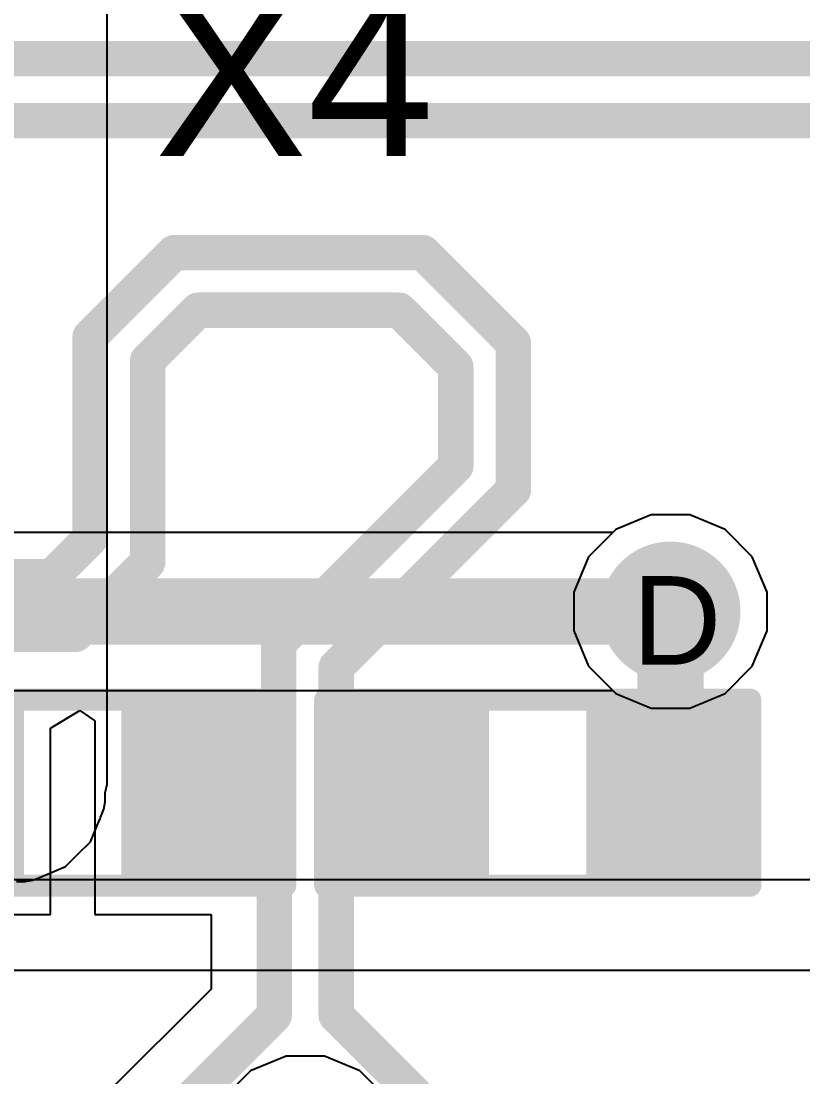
# Model space of a CAD drawing. Header units: inches. Extents: x 0 to 5032, y 0 to 5323.
# Drawn here: x 169.54 to 174.03, y 29.61 to 35.67 of the extents above; entities that cross this region are included whole.
import ezdxf

# ---------------------------------------------------------------- set-up
doc = ezdxf.new("R2010")
doc.units = ezdxf.units.IN
for name, color, linetype in [('Bottom Layer', 5, 'Continuous'), ('Bottom Solder', 6, 'Continuous'), ('Drill Drawing', 1, 'Continuous'), ('Layer 1', 16, 'Continuous'), ('Layer 2', 76, 'Continuous'), ('Top Layer', 1, 'Continuous'), ('Top Overlay', 2, 'Continuous'), ('Top Paste', 8, 'Continuous'), ('Top Solder', 216, 'Continuous'), ('Via Holes', 16, 'Continuous')]:
    doc.layers.add(name, color=color, linetype=linetype)
doc.styles.add('Arial', font='', dxfattribs={"height": 0.2})
doc.styles.get('Arial').set_extended_font_data('Arial')

# ---------------------------------------------------------------- blocks, each defined once
blk = doc.blocks.new('R___0603_82')
at = {"layer": 'Top Layer'}
for points in [[(-0.381, 0.4445), (-0.381, -0.4445), (-1.143, -0.4445), (-1.143, 0.4445)], [(1.143, 0.4445), (1.143, -0.4445), (0.381, -0.4445), (0.381, 0.4445)]]:
    blk.add_hatch(color=1, dxfattribs=at).paths.add_polyline_path(points)
at = {"layer": 'Top Paste'}
for points in [[(-0.381, 0.4445), (-0.381, -0.4445), (-1.143, -0.4445), (-1.143, 0.4445)], [(1.143, 0.4445), (1.143, -0.4445), (0.381, -0.4445), (0.381, 0.4445)]]:
    blk.add_hatch(color=8, dxfattribs=at).paths.add_polyline_path(points)
at = {"layer": 'Top Solder'}
for points in [[(-0.2794, 0.5461), (-0.2794, -0.5461), (-1.2446, -0.5461), (-1.2446, 0.5461)], [(1.2446, 0.5461), (1.2446, -0.5461), (0.2794, -0.5461), (0.2794, 0.5461)]]:
    blk.add_hatch(color=216, dxfattribs=at).paths.add_polyline_path(points)
at = {"layer": 'Top Overlay'}
for points in [[(-1.2192, 0.5334, 0.127, 0.127, 0), (1.2192, 0.5334, 0.127, 0.127, 0)], [(-1.2192, -0.5334, 0.127, 0.127, 0), (-1.2192, 0.5334, 0.127, 0.127, 0)], [(1.2192, -0.5334, 0.127, 0.127, 0), (1.2192, 0.5334, 0.127, 0.127, 0)], [(-1.2192, -0.5334, 0.127, 0.127, 0), (1.2192, -0.5334, 0.127, 0.127, 0)]]:
    blk.add_lwpolyline(points, format="xyseb", dxfattribs=at)
for points in [[(-1.25095, 0.5334, 0.0635, 0.0635, 1), (-1.18745, 0.5334, 0.0635, 0.0635, 1)], [(-1.25095, 0.5334, 0.0635, 0.0635, 1), (-1.18745, 0.5334, 0.0635, 0.0635, 1)], [(1.18745, 0.5334, 0.0635, 0.0635, 1), (1.25095, 0.5334, 0.0635, 0.0635, 1)], [(1.18745, 0.5334, 0.0635, 0.0635, 1), (1.25095, 0.5334, 0.0635, 0.0635, 1)], [(-1.25095, -0.5334, 0.0635, 0.0635, 1), (-1.18745, -0.5334, 0.0635, 0.0635, 1)], [(-1.25095, -0.5334, 0.0635, 0.0635, 1), (-1.18745, -0.5334, 0.0635, 0.0635, 1)], [(1.18745, -0.5334, 0.0635, 0.0635, 1), (1.25095, -0.5334, 0.0635, 0.0635, 1)], [(1.18745, -0.5334, 0.0635, 0.0635, 1), (1.25095, -0.5334, 0.0635, 0.0635, 1)]]:
    blk.add_lwpolyline(points, format="xyseb", close=True, dxfattribs=at)
blk = doc.blocks.new('R___0603_83')
at = {"layer": 'Top Layer'}
for points in [[(-0.381, 0.4445), (-0.381, -0.4445), (-1.143, -0.4445), (-1.143, 0.4445)], [(1.143, 0.4445), (1.143, -0.4445), (0.381, -0.4445), (0.381, 0.4445)]]:
    blk.add_hatch(color=1, dxfattribs=at).paths.add_polyline_path(points)
at = {"layer": 'Top Paste'}
for points in [[(-0.381, 0.4445), (-0.381, -0.4445), (-1.143, -0.4445), (-1.143, 0.4445)], [(1.143, 0.4445), (1.143, -0.4445), (0.381, -0.4445), (0.381, 0.4445)]]:
    blk.add_hatch(color=8, dxfattribs=at).paths.add_polyline_path(points)
at = {"layer": 'Top Solder'}
for points in [[(-0.2794, 0.5461), (-0.2794, -0.5461), (-1.2446, -0.5461), (-1.2446, 0.5461)], [(1.2446, 0.5461), (1.2446, -0.5461), (0.2794, -0.5461), (0.2794, 0.5461)]]:
    blk.add_hatch(color=216, dxfattribs=at).paths.add_polyline_path(points)
at = {"layer": 'Top Overlay'}
for points in [[(1.2192, 0.5334, 0.127, 0.127, 0), (-1.2192, 0.5334, 0.127, 0.127, 0)], [(-1.2192, 0.5334, 0.127, 0.127, 0), (-1.2192, -0.5334, 0.127, 0.127, 0)], [(1.2192, 0.5334, 0.127, 0.127, 0), (1.2192, -0.5334, 0.127, 0.127, 0)], [(1.2192, -0.5334, 0.127, 0.127, 0), (-1.2192, -0.5334, 0.127, 0.127, 0)]]:
    blk.add_lwpolyline(points, format="xyseb", dxfattribs=at)
for points in [[(-1.25095, 0.5334, 0.0635, 0.0635, 1), (-1.18745, 0.5334, 0.0635, 0.0635, 1)], [(-1.25095, 0.5334, 0.0635, 0.0635, 1), (-1.18745, 0.5334, 0.0635, 0.0635, 1)], [(1.18745, 0.5334, 0.0635, 0.0635, 1), (1.25095, 0.5334, 0.0635, 0.0635, 1)], [(1.18745, 0.5334, 0.0635, 0.0635, 1), (1.25095, 0.5334, 0.0635, 0.0635, 1)], [(-1.25095, -0.5334, 0.0635, 0.0635, 1), (-1.18745, -0.5334, 0.0635, 0.0635, 1)], [(-1.25095, -0.5334, 0.0635, 0.0635, 1), (-1.18745, -0.5334, 0.0635, 0.0635, 1)], [(1.18745, -0.5334, 0.0635, 0.0635, 1), (1.25095, -0.5334, 0.0635, 0.0635, 1)], [(1.18745, -0.5334, 0.0635, 0.0635, 1), (1.25095, -0.5334, 0.0635, 0.0635, 1)]]:
    blk.add_lwpolyline(points, format="xyseb", close=True, dxfattribs=at)

msp = doc.modelspace()

# ---------------------------------------------------------------- hatches: boundary and pattern name
at = {"layer": 'Bottom Layer'}
h = msp.add_hatch(color=5, dxfattribs=at)
edge = h.paths.add_edge_path()
edge.add_arc((173.2706, 32.2834), 0.3, 0, 360)
at = {"layer": 'Bottom Solder'}
h = msp.add_hatch(color=6, dxfattribs=at)
edge = h.paths.add_edge_path()
edge.add_arc((173.2706, 32.2834), 0.4016, 0, 360)
at = {"layer": 'Layer 1'}
h = msp.add_hatch(color=16, dxfattribs=at)
edge = h.paths.add_edge_path()
edge.add_arc((173.2706, 32.2834), 0.3, 0, 360)
at = {"layer": 'Layer 2'}
h = msp.add_hatch(color=76, dxfattribs=at)
edge = h.paths.add_edge_path()
edge.add_arc((173.2706, 32.2834), 0.3, 0, 360)
at = {"layer": 'Top Layer'}
h = msp.add_hatch(color=1, dxfattribs=at)
edge = h.paths.add_edge_path()
edge.add_arc((173.2706, 32.2834), 0.3, 0, 360)
at = {"layer": 'Top Solder'}
h = msp.add_hatch(color=216, dxfattribs=at)
edge = h.paths.add_edge_path()
edge.add_arc((173.2706, 32.2834), 0.4016, 0, 360)
at = {"layer": 'Via Holes'}
h = msp.add_hatch(color=7, dxfattribs=at)
edge = h.paths.add_edge_path()
edge.add_arc((173.2706, 32.2834), 0.15, 0, 360)

# ---------------------------------------------------------------- linework, layer by layer
at = {"layer": 'Bottom Layer'}
for p, q in [((173.1604, 32.8374), (172.9568, 32.7531)), ((173.3808, 32.8374), (173.1604, 32.8374)), ((173.5844, 32.7531), (173.3808, 32.8374)), ((172.9403, 32.7366), (168.3037, 32.7366)), ((172.9568, 32.7531), (172.9403, 32.7366)), ((173.7402, 32.5972), (173.5844, 32.7531)), ((173.8246, 32.3936), (173.7402, 32.5972)), ((173.8246, 32.1732), (173.8246, 32.3936)), ((173.7402, 31.9696), (173.8246, 32.1732)), ((173.5844, 31.8137), (173.7402, 31.9696)), ((168.3037, 31.8302), (172.9403, 31.8302)), ((172.9403, 31.8302), (172.9568, 31.8137)), ((172.9568, 31.8137), (173.1604, 31.7294)), ((173.3808, 31.7294), (173.5844, 31.8137)), ((173.1604, 31.7294), (173.3808, 31.7294)), ((178.0243, 30.744), (167.7185, 30.7439)), ((167.7185, 30.226), (178.0243, 30.226))]:
    msp.add_line(p, q, dxfattribs=at)
msp.add_lwpolyline([(167.9734, 32.2834, 0.381, 0.381, 0), (173.2706, 32.2834, 0.381, 0.381, 0)], format="xyseb", dxfattribs=at)
msp.add_lwpolyline([(173.1753, 32.2834, 0.1905, 0.1905, 1), (173.3658, 32.2834, 0.1905, 0.1905, 1)], format="xyseb", close=True, dxfattribs=at)
at = {"layer": 'Layer 1'}
for p, q in [((173.1604, 32.8374), (172.9568, 32.7531)), ((173.3808, 32.8374), (173.1604, 32.8374)), ((173.5844, 32.7531), (173.3808, 32.8374)), ((172.9568, 32.7531), (172.8009, 32.5972)), ((173.7402, 32.5972), (173.5844, 32.7531)), ((172.8009, 32.5972), (172.7166, 32.3936)), ((173.8246, 32.3936), (173.7402, 32.5972)), ((172.7166, 32.3936), (172.7166, 32.1732)), ((173.8246, 32.1732), (173.8246, 32.3936)), ((172.7166, 32.1732), (172.8009, 31.9696)), ((173.7402, 31.9696), (173.8246, 32.1732)), ((172.8009, 31.9696), (172.9568, 31.8137)), ((173.5844, 31.8137), (173.7402, 31.9696)), ((172.9568, 31.8137), (173.1604, 31.7294)), ((173.3808, 31.7294), (173.5844, 31.8137)), ((173.1604, 31.7294), (173.3808, 31.7294)), ((171.0645, 29.732), (170.8608, 29.6477)), ((171.2849, 29.732), (171.0645, 29.732)), ((171.4885, 29.6477), (171.2849, 29.732)), ((170.8608, 29.6477), (170.705, 29.4918)), ((171.6443, 29.4918), (171.4885, 29.6477))]:
    msp.add_line(p, q, dxfattribs=at)
at = {"layer": 'Layer 2'}
for p, q in [((170.0376, 31.293), (170.0376, 38.3588)), ((173.1604, 32.8374), (172.9568, 32.7531)), ((173.3808, 32.8374), (173.1604, 32.8374)), ((173.5844, 32.7531), (173.3808, 32.8374)), ((172.9568, 32.7531), (172.8009, 32.5972)), ((173.7402, 32.5972), (173.5844, 32.7531)), ((172.8009, 32.5972), (172.7166, 32.3936)), ((173.8246, 32.3936), (173.7402, 32.5972)), ((172.7166, 32.3936), (172.7166, 32.1732)), ((173.8246, 32.1732), (173.8246, 32.3936)), ((172.7166, 32.1732), (172.8009, 31.9696)), ((173.7402, 31.9696), (173.8246, 32.1732)), ((172.8009, 31.9696), (172.9568, 31.8137)), ((173.5844, 31.8137), (173.7402, 31.9696)), ((172.9568, 31.8137), (173.1604, 31.7294)), ((173.3808, 31.7294), (173.5844, 31.8137)), ((173.1604, 31.7294), (173.3808, 31.7294)), ((170.0276, 31.243), (170.0376, 31.293)), ((170.0276, 31.192), (170.0276, 31.243)), ((169.9996, 31.1023), (170.0191, 31.1494)), ((170.0191, 31.1494), (170.0276, 31.192)), ((170.0191, 31.1494), (170.0191, 31.1494)), ((169.9418, 30.9627), (169.9939, 31.0885)), ((169.9939, 31.0885), (169.9981, 31.0948)), ((169.9981, 31.0948), (169.9996, 31.1023)), ((169.8703, 30.8913), (169.9418, 30.9627)), ((169.7989, 30.8198), (169.8703, 30.8913)), ((169.6731, 30.7677), (169.7989, 30.8198)), ((169.5186, 30.734), (169.5696, 30.734)), ((169.5696, 30.734), (169.6122, 30.7425)), ((169.6122, 30.7425), (169.6593, 30.762)), ((169.6122, 30.7425), (169.6122, 30.7425)), ((169.6593, 30.762), (169.6668, 30.7635)), ((169.6668, 30.7635), (169.6731, 30.7677)), ((171.0645, 29.732), (170.8608, 29.6477)), ((171.2849, 29.732), (171.0645, 29.732)), ((171.4885, 29.6477), (171.2849, 29.732)), ((170.8608, 29.6477), (170.705, 29.4918)), ((171.6443, 29.4918), (171.4885, 29.6477))]:
    msp.add_line(p, q, dxfattribs=at)
at = {"layer": 'Top Layer'}
for p, q in [((169.7137, 31.6144), (169.8811, 31.7149)), ((169.8811, 31.7149), (169.9677, 31.6566)), ((169.9677, 31.6566), (169.9677, 30.5458)), ((169.7137, 30.5458), (169.7137, 31.6144)), ((168.4437, 30.5458), (169.7137, 30.5458)), ((169.9677, 30.5458), (170.6343, 30.5458)), ((170.6343, 30.5458), (170.6343, 30.1166)), ((170.6343, 30.1166), (170.0259, 29.5082))]:
    msp.add_line(p, q, dxfattribs=at)
for points in [[(168.9909, 35.4552, 0.2032, 0.2032, 0), (175.4451, 35.4552, 0.2032, 0.2032, 0)], [(168.8436, 35.0996, 0.2032, 0.2032, 0), (175.2978, 35.0996, 0.2032, 0.2032, 0)], [(169.9407, 33.8605, 0.2032, 0.2032, 0), (170.4225, 34.3423, 0.2032, 0.2032, 0)], [(170.4225, 34.3423, 0.2032, 0.2032, 0), (171.8507, 34.3423, 0.2032, 0.2032, 0)], [(171.8507, 34.3423, 0.2032, 0.2032, 0), (172.3691, 33.8238, 0.2032, 0.2032, 0)], [(170.2709, 33.7237, 0.2032, 0.2032, 0), (170.5593, 34.0121, 0.2032, 0.2032, 0)], [(170.5593, 34.0121, 0.2032, 0.2032, 0), (171.7139, 34.0121, 0.2032, 0.2032, 0)], [(171.7139, 34.0121, 0.2032, 0.2032, 0), (172.0389, 33.6871, 0.2032, 0.2032, 0)], [(169.9407, 32.7024, 0.2032, 0.2032, 0), (169.9407, 33.8605, 0.2032, 0.2032, 0)], [(172.3691, 32.9812, 0.2032, 0.2032, 0), (172.3691, 33.8238, 0.2032, 0.2032, 0)], [(170.2709, 32.5656, 0.2032, 0.2032, 0), (170.2709, 33.7237, 0.2032, 0.2032, 0)], [(172.0389, 33.118, 0.2032, 0.2032, 0), (172.0389, 33.6871, 0.2032, 0.2032, 0)], [(171.0223, 32.1013, 0.2032, 0.2032, 0), (172.0389, 33.118, 0.2032, 0.2032, 0)], [(171.3525, 31.9645, 0.2032, 0.2032, 0), (172.3691, 32.9812, 0.2032, 0.2032, 0)], [(169.7217, 32.4834, 0.2032, 0.2032, 0), (169.9407, 32.7024, 0.2032, 0.2032, 0)], [(169.8585, 32.1532, 0.2032, 0.2032, 0), (170.2709, 32.5656, 0.2032, 0.2032, 0)], [(169.336, 32.4834, 0.2032, 0.2032, 0), (169.7217, 32.4834, 0.2032, 0.2032, 0)], [(173.2706, 31.2443, 0.381, 0.381, 0), (173.2706, 32.2834, 0.381, 0.381, 0)], [(169.1694, 32.1532, 0.2032, 0.2032, 0), (169.8585, 32.1532, 0.2032, 0.2032, 0)], [(171.0223, 31.7274, 0.2032, 0.2032, 0), (171.0223, 32.1013, 0.2032, 0.2032, 0)], [(171.3525, 31.702, 0.2032, 0.2032, 0), (171.3525, 31.9645, 0.2032, 0.2032, 0)], [(170.6027, 31.3078, 0.2032, 0.2032, 0), (171.0223, 31.7274, 0.2032, 0.2032, 0)], [(171.3525, 31.702, 0.2032, 0.2032, 0), (171.7466, 31.3078, 0.2032, 0.2032, 0)], [(170.6027, 31.2443, 0.2032, 0.2032, 0), (170.6027, 31.3078, 0.2032, 0.2032, 0)], [(171.7466, 31.1808, 0.2032, 0.2032, 0), (171.7466, 31.3078, 0.2032, 0.2032, 0)], [(170.6027, 31.1808, 0.2032, 0.2032, 0), (170.6027, 31.2443, 0.2032, 0.2032, 0)], [(170.6027, 31.1808, 0.2032, 0.2032, 0), (170.9969, 30.7867, 0.2032, 0.2032, 0)], [(171.3525, 30.7867, 0.2032, 0.2032, 0), (171.7466, 31.1808, 0.2032, 0.2032, 0)], [(170.9969, 29.9664, 0.2032, 0.2032, 0), (170.9969, 30.7867, 0.2032, 0.2032, 0)], [(171.3525, 29.9664, 0.2032, 0.2032, 0), (171.3525, 30.7867, 0.2032, 0.2032, 0)], [(169.9047, 28.8742, 0.2032, 0.2032, 0), (170.9969, 29.9664, 0.2032, 0.2032, 0)], [(171.3525, 29.9664, 0.2032, 0.2032, 0), (172.4447, 28.8742, 0.2032, 0.2032, 0)]]:
    msp.add_lwpolyline(points, format="xyseb", dxfattribs=at)
for points in [[(170.3717, 34.3423, 0.1016, 0.1016, 1), (170.4733, 34.3423, 0.1016, 0.1016, 1)], [(170.3717, 34.3423, 0.1016, 0.1016, 1), (170.4733, 34.3423, 0.1016, 0.1016, 1)], [(171.7999, 34.3423, 0.1016, 0.1016, 1), (171.9015, 34.3423, 0.1016, 0.1016, 1)], [(171.7999, 34.3423, 0.1016, 0.1016, 1), (171.9015, 34.3423, 0.1016, 0.1016, 1)], [(170.5085, 34.0121, 0.1016, 0.1016, 1), (170.6101, 34.0121, 0.1016, 0.1016, 1)], [(170.5085, 34.0121, 0.1016, 0.1016, 1), (170.6101, 34.0121, 0.1016, 0.1016, 1)], [(171.6631, 34.0121, 0.1016, 0.1016, 1), (171.7647, 34.0121, 0.1016, 0.1016, 1)], [(171.6631, 34.0121, 0.1016, 0.1016, 1), (171.7647, 34.0121, 0.1016, 0.1016, 1)], [(169.8899, 33.8605, 0.1016, 0.1016, 1), (169.9915, 33.8605, 0.1016, 0.1016, 1)], [(169.8899, 33.8605, 0.1016, 0.1016, 1), (169.9915, 33.8605, 0.1016, 0.1016, 1)], [(172.3183, 33.8238, 0.1016, 0.1016, 1), (172.4199, 33.8238, 0.1016, 0.1016, 1)], [(172.3183, 33.8238, 0.1016, 0.1016, 1), (172.4199, 33.8238, 0.1016, 0.1016, 1)], [(170.2201, 33.7237, 0.1016, 0.1016, 1), (170.3217, 33.7237, 0.1016, 0.1016, 1)], [(170.2201, 33.7237, 0.1016, 0.1016, 1), (170.3217, 33.7237, 0.1016, 0.1016, 1)], [(171.9881, 33.6871, 0.1016, 0.1016, 1), (172.0897, 33.6871, 0.1016, 0.1016, 1)], [(171.9881, 33.6871, 0.1016, 0.1016, 1), (172.0897, 33.6871, 0.1016, 0.1016, 1)], [(171.9881, 33.118, 0.1016, 0.1016, 1), (172.0897, 33.118, 0.1016, 0.1016, 1)], [(171.9881, 33.118, 0.1016, 0.1016, 1), (172.0897, 33.118, 0.1016, 0.1016, 1)], [(172.3183, 32.9812, 0.1016, 0.1016, 1), (172.4199, 32.9812, 0.1016, 0.1016, 1)], [(172.3183, 32.9812, 0.1016, 0.1016, 1), (172.4199, 32.9812, 0.1016, 0.1016, 1)], [(169.8899, 32.7024, 0.1016, 0.1016, 1), (169.9915, 32.7024, 0.1016, 0.1016, 1)], [(169.8899, 32.7024, 0.1016, 0.1016, 1), (169.9915, 32.7024, 0.1016, 0.1016, 1)], [(170.2201, 32.5656, 0.1016, 0.1016, 1), (170.3217, 32.5656, 0.1016, 0.1016, 1)], [(170.2201, 32.5656, 0.1016, 0.1016, 1), (170.3217, 32.5656, 0.1016, 0.1016, 1)], [(169.6709, 32.4834, 0.1016, 0.1016, 1), (169.7725, 32.4834, 0.1016, 0.1016, 1)], [(169.6709, 32.4834, 0.1016, 0.1016, 1), (169.7725, 32.4834, 0.1016, 0.1016, 1)], [(173.1753, 32.2834, 0.1905, 0.1905, 1), (173.3658, 32.2834, 0.1905, 0.1905, 1)], [(169.8077, 32.1532, 0.1016, 0.1016, 1), (169.9093, 32.1532, 0.1016, 0.1016, 1)], [(169.8077, 32.1532, 0.1016, 0.1016, 1), (169.9093, 32.1532, 0.1016, 0.1016, 1)], [(170.9715, 32.1013, 0.1016, 0.1016, 1), (171.0731, 32.1013, 0.1016, 0.1016, 1)], [(170.9715, 32.1013, 0.1016, 0.1016, 1), (171.0731, 32.1013, 0.1016, 0.1016, 1)], [(171.3017, 31.9645, 0.1016, 0.1016, 1), (171.4033, 31.9645, 0.1016, 0.1016, 1)], [(171.3017, 31.9645, 0.1016, 0.1016, 1), (171.4033, 31.9645, 0.1016, 0.1016, 1)], [(170.9715, 31.7274, 0.1016, 0.1016, 1), (171.0731, 31.7274, 0.1016, 0.1016, 1)], [(170.9715, 31.7274, 0.1016, 0.1016, 1), (171.0731, 31.7274, 0.1016, 0.1016, 1)], [(171.3017, 31.702, 0.1016, 0.1016, 1), (171.4033, 31.702, 0.1016, 0.1016, 1)], [(171.3017, 31.702, 0.1016, 0.1016, 1), (171.4033, 31.702, 0.1016, 0.1016, 1)], [(170.5519, 31.3078, 0.1016, 0.1016, 1), (170.6535, 31.3078, 0.1016, 0.1016, 1)], [(170.5519, 31.3078, 0.1016, 0.1016, 1), (170.6535, 31.3078, 0.1016, 0.1016, 1)], [(171.6958, 31.3078, 0.1016, 0.1016, 1), (171.7974, 31.3078, 0.1016, 0.1016, 1)], [(171.6958, 31.3078, 0.1016, 0.1016, 1), (171.7974, 31.3078, 0.1016, 0.1016, 1)], [(173.1753, 31.2443, 0.1905, 0.1905, 1), (173.3658, 31.2443, 0.1905, 0.1905, 1)], [(170.5519, 31.2443, 0.1016, 0.1016, 1), (170.6535, 31.2443, 0.1016, 0.1016, 1)], [(170.5519, 31.2443, 0.1016, 0.1016, 1), (170.6535, 31.2443, 0.1016, 0.1016, 1)], [(170.5519, 31.1808, 0.1016, 0.1016, 1), (170.6535, 31.1808, 0.1016, 0.1016, 1)], [(170.5519, 31.1808, 0.1016, 0.1016, 1), (170.6535, 31.1808, 0.1016, 0.1016, 1)], [(171.6958, 31.1808, 0.1016, 0.1016, 1), (171.7974, 31.1808, 0.1016, 0.1016, 1)], [(171.6958, 31.1808, 0.1016, 0.1016, 1), (171.7974, 31.1808, 0.1016, 0.1016, 1)], [(170.9461, 30.7867, 0.1016, 0.1016, 1), (171.0477, 30.7867, 0.1016, 0.1016, 1)], [(170.9461, 30.7867, 0.1016, 0.1016, 1), (171.0477, 30.7867, 0.1016, 0.1016, 1)], [(171.3017, 30.7867, 0.1016, 0.1016, 1), (171.4033, 30.7867, 0.1016, 0.1016, 1)], [(171.3017, 30.7867, 0.1016, 0.1016, 1), (171.4033, 30.7867, 0.1016, 0.1016, 1)], [(170.9461, 29.9664, 0.1016, 0.1016, 1), (171.0477, 29.9664, 0.1016, 0.1016, 1)], [(170.9461, 29.9664, 0.1016, 0.1016, 1), (171.0477, 29.9664, 0.1016, 0.1016, 1)], [(171.3017, 29.9664, 0.1016, 0.1016, 1), (171.4033, 29.9664, 0.1016, 0.1016, 1)], [(171.3017, 29.9664, 0.1016, 0.1016, 1), (171.4033, 29.9664, 0.1016, 0.1016, 1)]]:
    msp.add_lwpolyline(points, format="xyseb", close=True, dxfattribs=at)

# ---------------------------------------------------------------- block references
msp.add_blockref('R___0603_82', (169.8407, 31.2443))
at = {"rotation": 180}
msp.add_blockref('R___0603_83', (172.5086, 31.2443), dxfattribs=at)

# ---------------------------------------------------------------- texts
at = {"layer": 'Drill Drawing', "style": 'Arial'}
msp.add_text('D', height=0.508, dxfattribs=at).set_placement((173.0505, 31.9787))
at = {"layer": 'Top Overlay', "style": 'Arial'}
msp.add_text('X4', height=0.9398, dxfattribs=at).set_placement((170.3103, 34.8965))

doc.saveas('drawing.dxf')
